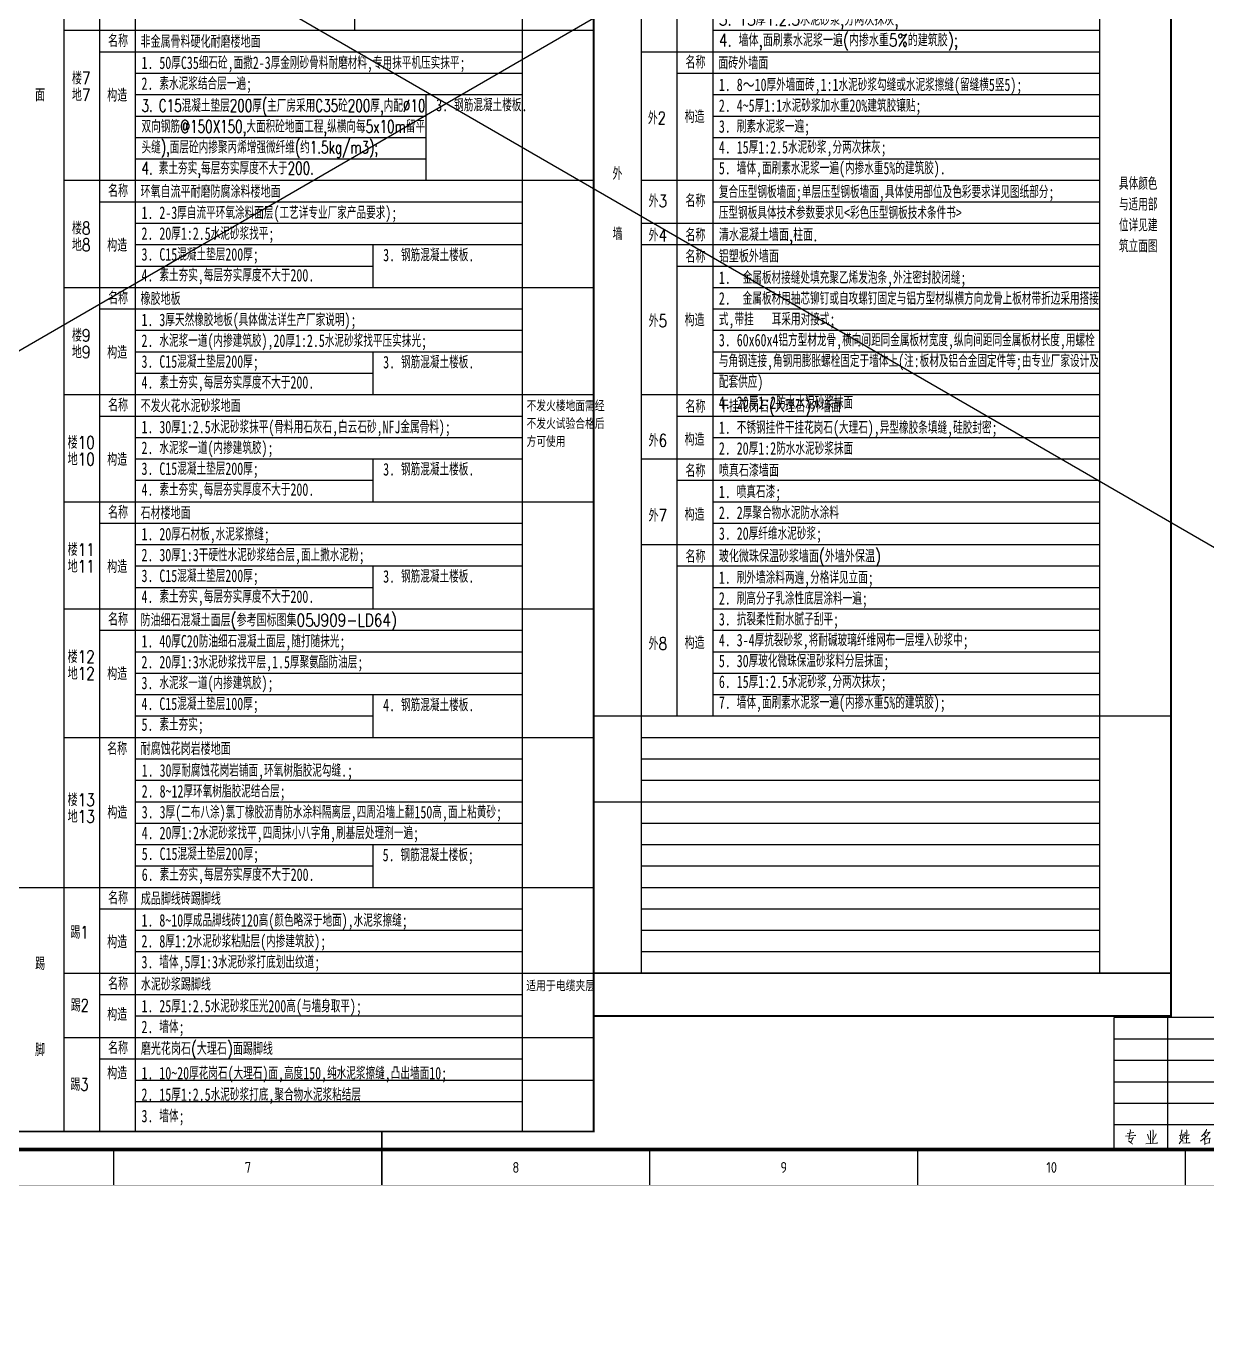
# Model space of a CAD drawing. Extents: x 93518 to 937116, y -359949 to 58022.
# Drawn here: x 727567 to 760613, y -46469 to -9662 of the extents above; entities that cross this region are included whole.
import ezdxf
from ezdxf.enums import TextEntityAlignment as Align

# ---------------------------------------------------------------- set-up
doc = ezdxf.new("R2010")
doc.units = 0
doc.header["$LTSCALE"] = 1000
doc.header["$MEASUREMENT"] = 0
doc.layers.get('0').update_dxf_attribs({"color": 8, "linetype": 'CONTINUOUS'})
for name, color, linetype in [('-人员定位', 6, 'CONTINUOUS'), ('HQ2', 8, 'CONTINUOUS'), ('PUB_TEXT', 8, 'CONTINUOUS'), ('工程做法表', 8, 'CONTINUOUS')]:
    doc.layers.add(name, color=color, linetype=linetype)
doc.styles.add('BIGFONT', font='geditxt.shx', dxfattribs={"bigfont": 'hztxt.shx'})
doc.styles.add('HZ', font='geditxt.shx', dxfattribs={"width": 0.8, "bigfont": 'dxt.shx'})
doc.styles.get("Standard").update_dxf_attribs({"font": 'GBENOR', "bigfont": 'GBCBIG'})
doc.styles.add('TK', font='geditxt.shx', dxfattribs={"width": 0.75, "bigfont": 'dxt.shx'})

# ---------------------------------------------------------------- blocks, each defined once
blk = doc.blocks.new('GEDI_WK_A11')
at = {"color": 3}
for p, q in [((450, 0), (450, 10)), ((525, 0), (525, 10)), ((600, 0), (600, 10)), ((675, 0), (675, 10)), ((750, 0), (750, 10))]:
    blk.add_line(p, q, dxfattribs=at)
for points, const_width in [([(0, 0), (1050, 0), (1050, 594), (0, 594)], 0.1), ([(25, 10), (1040, 10), (1040, 584), (25, 584)], 1)]:
    blk.add_lwpolyline(points, close=True, dxfattribs=dict(at, const_width=const_width))
blk.add_lwpolyline([(525, 0, 0.5, 0.5, 0), (525, 15, 0.5, 0.5, 0)], format="xyseb", dxfattribs=at)
for s, p in [('7', (487.5, 5)), ('8', (562.5, 5)), ('9', (637.5, 5)), ('10', (712.5, 5))]:
    blk.add_text(s, height=3, dxfattribs=at).set_placement(p, align=Align.MIDDLE)
blk = doc.blocks.new('GEDI_HQ2_2012')
at = {"layer": 'HQ2', "color": 2}
for p, q in [((0, 37), (-65, 37)), ((-65, 0), (-65, 37)), ((-50, 0), (-50, 37)), ((-35, 0), (-35, 37)), ((-15, 0), (-15, 37)), ((0, 0), (0, 37)), ((-65, 31), (0, 31)), ((-65, 25), (0, 25)), ((-65, 19), (0, 19)), ((-65, 13), (0, 13)), ((-65, 7), (0, 7)), ((0, 0), (0, 7)), ((-65, 0), (0, 0))]:
    blk.add_line(p, q, dxfattribs=at)
at = {"layer": 'HQ2', "color": 7, "lineweight": 0}
for points in [[(-61.84, 3.75), (-58.95, 3.96), (-59.09, 3.99), (-59.26, 3.96)], [(-61.32, 4.51), (-59.5, 4.74), (-59.61, 4.74), (-59.81, 4.67)], [(-60.48, 5.59), (-60.45, 5.32), (-60.68, 4.06), (-60.94, 2.94), (-61, 3), (-59.61, 3.24), (-59.64, 3.34), (-60.33, 1.98)], [(-55.7, 4.3), (-55.3, 3.17), (-55.24, 2.8)], [(-54.89, 5.32), (-54.83, 5.02), (-54.83, 1.71)], [(-54.16, 5.56), (-54.1, 5.29), (-54.16, 1.74)], [(-53.24, 4.44), (-53.3, 3.99), (-53.67, 3.34), (-54.13, 2.66)], [(-45.7, 4.4), (-45.7, 4.26), (-45.81, 3.69), (-45.9, 3.24), (-45.95, 2.94), (-46.07, 2.69), (-46.25, 2.39), (-46.42, 2.12), (-46.62, 1.84), (-46.85, 1.57)], [(-46.82, 3.96), (-45.72, 4.09)], [(-46.04, 5.53), (-46.04, 5.36), (-46.48, 3), (-46.3, 2.9), (-46.1, 2.73), (-45.92, 2.59), (-45.78, 2.42), (-45.7, 2.25)], [(-45.12, 4.88), (-45.12, 4.64), (-45.26, 3.99), (-45.4, 3.58), (-45.58, 3.21)], [(-45.17, 3.96), (-44.02, 4.06), (-44.1, 4.09), (-44.27, 4.06)], [(-44.71, 5.53), (-44.68, 5.32), (-44.74, 1.88)], [(-39.56, 4.64), (-39.47, 4.61), (-38.17, 4.84), (-38.25, 4.91), (-38.49, 4.57), (-38.74, 4.2), (-39.01, 3.89), (-39.3, 3.58), (-39.62, 3.27), (-39.96, 2.97), (-40.34, 2.69), (-40.4, 2.66), (-40.63, 2.52), (-40.86, 2.36)], [(-39.15, 5.7), (-39.18, 5.46), (-39.53, 4.91), (-39.73, 4.57), (-39.96, 4.26), (-40.25, 3.92), (-40.54, 3.69)], [(-39.88, 4.26), (-39.82, 4.23), (-39.5, 3.92), (-39.47, 3.75), (-39.59, 3.99)], [(-27.95, 4.37), (-27.98, 4.2), (-28.44, 3.58), (-28.47, 3.51), (-28.7, 3.21), (-29.11, 2.83), (-29.31, 2.66), (-29.51, 2.49)], [(-28.5, 5.49), (-28.53, 5.26), (-28.76, 4.74), (-28.96, 4.33), (-29.2, 3.99)], [(-28.73, 4.81), (-27.89, 4.91)], [(-28.53, 4.78), (-28.33, 4.26)], [(-28.01, 4.13), (-26.85, 2.83), (-26.38, 2.83), (-26.85, 2.87), (-27.08, 3.11)], [(-27.43, 5.49), (-27.4, 5.32), (-27.75, 4.37)], [(-27.6, 4.71), (-26.56, 4.88)], [(-27.28, 4.67), (-27.02, 4.13)], [(-22.07, 4.64), (-21.98, 4.61), (-20.68, 4.84), (-20.76, 4.91), (-20.99, 4.57), (-21.26, 4.2), (-21.52, 3.89), (-21.81, 3.58), (-22.12, 3.27), (-22.47, 2.97), (-22.85, 2.69), (-22.91, 2.66), (-23.14, 2.52), (-23.37, 2.36)], [(-21.66, 5.7), (-21.69, 5.46), (-22.04, 4.91), (-22.24, 4.57), (-22.47, 4.26), (-22.76, 3.92), (-23.05, 3.69)], [(-22.39, 4.26), (-22.33, 4.23), (-22.01, 3.92), (-21.98, 3.75), (-22.1, 3.99)], [(-11.41, 5.19), (-11.35, 4.84), (-11.32, 4.09), (-11.29, 3.31), (-11.29, 3.21), (-11.29, 2.66), (-11.29, 1.94), (-11.29, 2.18), (-10.17, 2.39), (-9.93, 2.15), (-9.87, 2.46), (-9.87, 2.87), (-9.84, 3.65), (-9.82, 4.47), (-9.82, 5.15), (-9.79, 5.05), (-11.32, 4.81)], [(-11.29, 3.58), (-10.17, 3.79), (-10.28, 3.82), (-10.54, 3.69)], [(-6.08, 4.57), (-4.37, 4.78)], [(-5.62, 5.49), (-5.56, 5.29), (-5.56, 2.73)], [(-5.53, 3.99), (-5.01, 4.09)], [(-4.8, 5.7), (-4.75, 5.49), (-4.83, 2.83)], [(-4.14, 5.22), (-4.05, 4.84), (-4.05, 4.09), (-4.08, 3.27), (-4.14, 2.76), (-4.28, 2.22), (-4.46, 1.88), (-4.78, 1.37)], [(-4.05, 4.81), (-3.18, 4.98), (-3.27, 5.08), (-3.27, 4.03), (-3.27, 3.96), (-3.24, 2.42), (-3.27, 1.84), (-3.3, 1.5), (-3.33, 1.4), (-3.76, 1.84), (-3.36, 1.54)], [(-4.02, 3.96), (-3.53, 4.06)], [(-60.97, 2.42), (-60.62, 2.15), (-60.39, 1.98), (-60.13, 1.81), (-59.99, 1.67), (-59.9, 1.5)], [(-56.1, 1.64), (-52.83, 1.81), (-52.98, 1.84), (-53.3, 1.77)], [(-45.75, 1.81), (-43.72, 1.91), (-43.93, 1.94), (-44.27, 1.88)], [(-45.29, 3), (-44.07, 3.17), (-44.22, 3.17), (-44.36, 3.11)], [(-39.73, 3.04), (-39.67, 2.94), (-39.62, 2.08), (-39.59, 1.98), (-39.59, 1.37), (-39.62, 1.64), (-39.62, 1.74), (-38.19, 1.91), (-38.22, 1.91), (-38.37, 1.91), (-38.22, 3.17), (-38.17, 3.11), (-38.25, 3.07), (-39.64, 2.87)], [(-28.99, 1.61), (-26.79, 1.77), (-26.93, 1.77), (-27.25, 1.74)], [(-28.62, 2.66), (-28.47, 2.22), (-28.47, 2.01), (-28.5, 2.29)], [(-27.57, 3.27), (-28.5, 3.14)], [(-28.07, 2.94), (-27.95, 2.42), (-28.01, 2.15), (-28.01, 2.52)], [(-27.34, 2.9), (-27.34, 2.66), (-27.69, 1.71)], [(-22.24, 3.04), (-22.18, 2.94), (-22.12, 2.08), (-22.1, 1.98), (-22.1, 1.37), (-22.12, 1.64), (-22.12, 1.74), (-20.71, 1.91), (-20.74, 1.91), (-20.88, 1.91), (-20.74, 3.17), (-20.68, 3.11), (-20.76, 3.07), (-22.15, 2.87)], [(-6.17, 2.63), (-4.37, 2.9), (-4.46, 2.94), (-4.57, 2.83)], [(-5.5, 2.42), (-5.53, 2.25), (-5.76, 1.91), (-5.97, 1.67), (-6.17, 1.5)], [(-5.5, 3.41), (-5.04, 3.51)], [(-5.04, 2.52), (-4.72, 2.12), (-4.72, 1.94), (-4.83, 2.25)], [(-4.08, 3.07), (-4.02, 3.07), (-3.56, 3.17)]]:
    blk.add_lwpolyline(points, dxfattribs=at)
blk.add_text('112233', height=0.0001).set_placement((-22.1, 1.74))
blk = doc.blocks.new('A$C7DF8697A')
for name, p in [('GEDI_WK_A11', (0, 0)), ('GEDI_HQ2_2012', (795, 10))]:
    blk.add_blockref(name, p)
at = {"style": 'TK', "width": 0.85}
for tag, height, p in [('PROJECTNAME', 4.75, (985, 44)), ('PHASE', 4, (1027, 44)), ('DRAWINGNAME', 4.75, (995, 31))]:
    blk.add_attdef(tag, text='', height=height, dxfattribs=at).set_placement(p, align=Align.MIDDLE_CENTER)
for tag, p, height in [('APPROVE', (872, 32.75), 3.5), ('DESIGN', (917, 32.75), 3.5), ('REVIEW1', (872, 25.75), 3.5), ('DRAW', (917, 25.75), 3.5), ('REVIEW2', (872, 18.75), 3.5), ('PROPORTION', (917, 18.75), 3.5), ('DRAWINGNUMBER', (967, 18.5), 4), ('CHECK', (872, 11.75), 3.5), ('DATE', (917, 11.75), 3.5), ('VERSION', (1033, 11.75), 3.5)]:
    blk.add_attdef(tag, p, '', height=height, dxfattribs=at)

msp = doc.modelspace()

# ---------------------------------------------------------------- linework, layer by layer
at = {"layer": '-人员定位'}
for p, q in [((683699.6, 20371.1), (799204.9, -46469.3)), ((683699.6, -44038.7), (790694, 17940.5))]:
    msp.add_line(p, q, dxfattribs=at)
at = {"layer": '工程做法表'}
for p, q in [((736757.5, -8574.8), (736757.5, -9774.8)), ((738754.5, -11574.8), (738754.5, -13974.8)), ((737268.2, -15774.8), (737268.2, -16974.8)), ((737268.2, -18774.8), (737268.2, -19974.8)), ((737268.2, -21774.8), (737268.2, -22974.8)), ((737268.2, -24774.8), (737268.2, -25974.8)), ((737268.2, -28374.8), (737268.2, -29574.8)), ((737268.2, -32574.8), (737268.2, -33774.8))]:
    msp.add_line(p, q, dxfattribs=at)
at = {"layer": '工程做法表', "const_width": 50}
for points in [[(689522.3, 14688.9), (743450.9, 14688.9), (743450.9, -40611.1), (727287.8, -40611.1)], [(689522.3, 14688.9), (743450.9, 14688.9), (743450.9, -40611.1), (727287.8, -40611.1)], [(705685.3, 14688.9), (759614, 14688.9), (759614, -37374.8), (743450.9, -37374.8)], [(705685.3, 14688.9), (759614, 14688.9), (759611.1, -36174.8), (743450.9, -36174.8)]]:
    msp.add_lwpolyline(points, dxfattribs=at)
at = {"layer": '工程做法表'}
for points in [[(728619.4, 14688.9), (728619.4, -40611.1)], [(729619.4, 14688.9), (729619.4, -40611.1)], [(741449.6, 14688.9), (741449.6, -40611.1)], [(744783.4, 14688.9), (744783.4, -36174.8)], [(745782.4, 14688.9), (745782.4, -28974.8)], [(757613.6, 14688.9), (757613.6, -36174.8)], [(730619.4, 13625.2), (730619.4, -40611.1)], [(746783.4, 13625.2), (746783.4, -28974.8)], [(728619.4, -9774.8), (743450.4, -9774.8)], [(746783.4, -9774.8), (757613.6, -9774.8)], [(729619.4, -10374.8), (741449.6, -10374.8)], [(744783.4, -10374.8), (757613.6, -10374.8)], [(730619.4, -10974.8), (741449.6, -10974.8)], [(745783.4, -10974.8), (757613.6, -10974.8)], [(730619.4, -11574.8), (741449.6, -11574.8)], [(746783.4, -11574.8), (757613.6, -11574.8)], [(730619.4, -12174.8), (738754.5, -12174.8)], [(746783.4, -12174.8), (757613.6, -12174.8)], [(730619.4, -12774.8), (738754.5, -12774.8)], [(746783.4, -12774.8), (757613.6, -12774.8)], [(730619.4, -13374.8), (738754.5, -13374.8)], [(746783.4, -13374.8), (757613.6, -13374.8)], [(728619.4, -13974.8), (743450.2, -13974.8)], [(744783.4, -13974.8), (757613.6, -13974.8)], [(729619.4, -14574.8), (741449.6, -14574.8)], [(746783.4, -14574.8), (757613.6, -14574.8)], [(730619.4, -15174.8), (741449.6, -15174.8)], [(744783.4, -15174.8), (757613.6, -15174.8)], [(730619.4, -15774.8), (741449.6, -15774.8)], [(744783.4, -15774.8), (757613.6, -15774.8)], [(730619.4, -16374.8), (737268.2, -16374.8)], [(745782.4, -16374.8), (757613.6, -16374.8)], [(728619.4, -16974.8), (743450, -16974.8)], [(746783.4, -16974.8), (757613.6, -16974.8)], [(729619.4, -17574.8), (741449.6, -17574.8)], [(746783.4, -17574.8), (757613.6, -17574.8)], [(730619.4, -18174.8), (741449.6, -18174.8)], [(746783.4, -18174.8), (757613.6, -18174.8)], [(730619.4, -18774.8), (741449.6, -18774.8)], [(746783.4, -18774.8), (757613.6, -18774.8)], [(730619.4, -19374.8), (737268.2, -19374.8)], [(746783.4, -19374.8), (757613.6, -19374.8)], [(728619.4, -19974.8), (743449.9, -19974.8)], [(744783.4, -19974.8), (757613.6, -19974.8)], [(729619.4, -20574.8), (741449.6, -20574.8)], [(745783.4, -20574.8), (757613.6, -20574.8)], [(730619.4, -21174.8), (741449.6, -21174.8)], [(746783.4, -21174.8), (757613.6, -21174.8)], [(730619.4, -21774.8), (741449.6, -21774.8)], [(744783.4, -21774.8), (757613.6, -21774.8)], [(730619.4, -22374.8), (737268.2, -22374.8)], [(745783.4, -22374.8), (757613.6, -22374.8)], [(728619.4, -22974.8), (743450.9, -22974.8)], [(746782.4, -22974.8), (757613.6, -22974.8)], [(729619.4, -23574.8), (741449.6, -23574.8)], [(746783.4, -23574.8), (757613.6, -23574.8)], [(730619.4, -24174.8), (741449.6, -24174.8)], [(744783.4, -24174.8), (757613.6, -24174.8)], [(730619.4, -24774.8), (741449.6, -24774.8)], [(745782.4, -24774.8), (757613.6, -24774.8)], [(730619.4, -25374.8), (737268.2, -25374.8)], [(746782.4, -25374.8), (757613.6, -25374.8)], [(728619.4, -25974.8), (743450.9, -25974.8)], [(746782.4, -25974.8), (757613.6, -25974.8)], [(746783.4, -25974.8), (757613.6, -25974.8)], [(729619.4, -26574.8), (741449.6, -26574.8)], [(746782.4, -26574.8), (757613.6, -26574.8)], [(746783.4, -26574.8), (757613.6, -26574.8)], [(730619.4, -27174.8), (741449.6, -27174.8)], [(746782.4, -27174.8), (757613.6, -27174.8)], [(746783.4, -27174.8), (757613.6, -27174.8)], [(730619.4, -27774.8), (741449.6, -27774.8)], [(746782.4, -27774.8), (757613.6, -27774.8)], [(746783.4, -27774.8), (757613.6, -27774.8)], [(730619.4, -28374.8), (741449.6, -28374.8)], [(746782.4, -28374.8), (757613.6, -28374.8)], [(746783.4, -28374.8), (757613.6, -28374.8)], [(730619.4, -28974.8), (737268.2, -28974.8)], [(743451.9, -28974.8), (759612.1, -28974.8)], [(744783.4, -28974.8), (757613.6, -28974.8)], [(744783.4, -28974.8), (757613.6, -28974.8)], [(746783.4, -28974.8), (757613.6, -28974.8)], [(728619.4, -29574.8), (741449.6, -29574.8)], [(741449.6, -29574.8), (743450.9, -29574.8)], [(744783.4, -29574.8), (757613.6, -29574.8)], [(730619.4, -30174.8), (741449.6, -30174.8)], [(744783.4, -30174.8), (757613.6, -30174.8)], [(730619.4, -30774.8), (741449.6, -30774.8)], [(744783.4, -30774.8), (757613.6, -30774.8)], [(730619.4, -31374.8), (741449.6, -31374.8)], [(743450.9, -31374.8), (757613.6, -31374.8)], [(730619.4, -31974.8), (741449.6, -31974.8)], [(744783.4, -31974.8), (757613.6, -31974.8)], [(730619.4, -32574.8), (741449.6, -32574.8)], [(744783.4, -32574.8), (757613.6, -32574.8)], [(730619.4, -33174.8), (737268.2, -33174.8)], [(744783.4, -33174.8), (757613.6, -33174.8)], [(727287.8, -33774.8), (743450.9, -33774.8)], [(744783.4, -33774.8), (757613.6, -33774.8)], [(729619.4, -34374.8), (741449.6, -34374.8)], [(744783.4, -34374.8), (757613.6, -34374.8)], [(730619.4, -34974.8), (741449.6, -34974.8)], [(744783.4, -34974.8), (757613.6, -34974.8)], [(730619.4, -35574.8), (741449.6, -35574.8)], [(744783.4, -35574.8), (757613.6, -35574.8)], [(728619.4, -36174.8), (743449.2, -36174.8)], [(743450.9, -36174.8), (759611.1, -36174.8)], [(729619.4, -36774.8), (741449.6, -36774.8)], [(730619.4, -37374.8), (741449.6, -37374.8)], [(728619.4, -37974.8), (743449.2, -37974.8)], [(729619.4, -38574.8), (741449.6, -38574.8)], [(730619.4, -39174.8), (743449.2, -39174.8)], [(730619.4, -39774.8), (741449.6, -39774.8)]]:
    msp.add_lwpolyline(points, dxfattribs=at)

# ---------------------------------------------------------------- block references
at = {"xscale": 100, "yscale": 100, "zscale": 100}
msp.add_blockref('A$C7DF8697A', (685022.3, -42116.5), dxfattribs=at)

# ---------------------------------------------------------------- texts
at = {"layer": 'PUB_TEXT', "linetype": 'Continuous', "style": 'BIGFONT'}
for s, width, p in [('名称', 0.8, (730135.5, -10245.6)), ('名称', 0.8, (746299.6, -10845.6)), ('楼7', 0.8, (729104.9, -11290.6)), ('面', 0.8, (727953.2, -11761.2)), ('地7', 0.8, (729104.9, -11758.6)), ('外2', 0.75, (745219.2, -12404)), ('外', 0.8, (744117.2, -13962.1)), ('名称', 0.8, (730135.5, -14445.6)), ('外3', 0.8, (745248, -14727.2)), ('名称', 0.8, (746299.6, -14721.8)), ('楼8', 0.8, (729104.9, -15490.6)), ('墙', 0.8, (744117.2, -15650.8)), ('外4', 0.8, (745248, -15688.1)), ('名称', 0.8, (746299.6, -15682.6)), ('地8', 0.8, (729104.9, -15958.6)), ('名称', 0.8, (746299.6, -16282.6)), ('名称', 0.8, (730135.5, -17445.6)), ('外5', 0.8, (745248, -18084.6)), ('楼9', 0.8, (729104.9, -18490.6)), ('地9', 0.8, (729104.9, -18958.6)), ('名称', 0.8, (730135.5, -20445.6)), ('名称', 0.8, (746299.6, -20482.6)), ('楼10', 0.8, (729104.9, -21490.6)), ('外6', 0.8, (745248, -21432.9)), ('地10', 0.8, (729104.9, -21958.6)), ('名称', 0.8, (746299.6, -22282.6)), ('名称', 0.8, (730135.5, -23445.6)), ('外7', 0.8, (745248, -23532.9)), ('楼11', 0.8, (729104.9, -24490.6)), ('地11', 0.8, (729104.9, -24958.6)), ('名称', 0.8, (746299.6, -24682.6)), ('名称', 0.8, (730135.5, -26445.6)), ('外8', 0.8, (745248, -27123.1)), ('楼12', 0.8, (729104.9, -27490.6)), ('地12', 0.8, (729104.9, -27958.6)), ('楼13', 0.8, (729104.9, -31497.4)), ('地13', 0.8, (729104.9, -31965.4)), ('名称', 0.8, (730135.5, -34245.6)), ('踢1', 0.75, (729055.1, -35209.9)), ('踢', 0.8, (727953.2, -36085.7)), ('名称', 0.8, (730135.5, -36645.6)), ('踢2', 0.75, (729065.6, -37251.9)), ('脚', 0.8, (727953.2, -38498.1)), ('名称', 0.8, (730135.5, -38445.6)), ('踢3', 0.75, (729055.1, -39468.9))]:
    msp.add_text(s, height=350, dxfattribs=dict(at, width=width)).set_placement(p, align=Align.CENTER)
at = {"layer": 'PUB_TEXT', "linetype": 'Continuous', "style": 'BIGFONT', "width": 0.8}
for s, p in [('非金属骨料硬化耐磨楼地面 ', (730766.5, -10264.8)), ('面砖外墙面', (746938.6, -10864.7)), ('构造', (729832, -11769.4)), ('构造', (745996, -12369.4)), ('环氧自流平耐磨防腐涂料楼地面 ', (730766.5, -14464.8)), ('构造', (729832, -15969.4)), ('橡胶地板', (730766.5, -17464.8)), ('构造', (745996, -18060.5)), ('构造', (729832, -18969.4)), ('不发火花水泥砂浆地面', (730766.5, -20464.8)), ('构造', (745996, -21408.8)), ('构造', (729832, -21969.4)), ('石材楼地面', (730766.5, -23464.8)), ('构造', (745996, -23508.8)), ('构造', (729832, -24969.4)), ('防油细石混凝土面层(参考国标图集05J909-LD64)', (730766.5, -26464.8)), ('构造', (745996, -27099)), ('构造', (729832, -27969.4)), ('名称', (729829.7, -30065.9)), ('耐腐蚀花岗岩楼地面', (730768.6, -30065.9)), ('构造', (729836.1, -31853.7)), ('成品脚线砖踢脚线', (730774.5, -34264.7)), ('构造', (729832, -35478.2)), ('水泥砂浆踢脚线', (730774.5, -36664.7)), ('构造', (729832, -37510)), ('磨光花岗石(大理石)面踢脚线', (730774.5, -38464.7)), ('构造', (729832, -39151.9))]:
    msp.add_text(s, height=350, dxfattribs=at).set_placement(p)
at = {"layer": 'PUB_TEXT', "linetype": 'Continuous', "attachment_point": 1}
for s, insert, char_height, width, style in [('1. 外墙腻子刮面砂纸打磨光滑,{\\C7;刷}外墙涂料两遍,分格详见立面;\\P2. 5-7厚聚合物乳液水泥砂浆防水层;\\P3. 15厚1:2.5水泥砂浆,分两次抹灰;\\P4. 墙体,面刷素水泥浆一遍(内掺水重5%的建筑胶);', (746956, -8123.6), 350, 10657.664, 'HZ'), ('{\\W0.7;\\P\\fSimSun|b0|i0|c134|p2;1. 50\\Fgeditxt,dxt|c134;厚\\fSimSun|b0|i0|c134|p2;C35\\Fgeditxt,dxt|c134;细石砼\\fSimSun|b0|i0|c134|p2;,\\Fgeditxt,dxt|c134;面撒\\fSimSun|b0|i0|c134|p2;2-3\\Fgeditxt,dxt|c134;厚金刚砂骨料耐磨材料\\fSimSun|b0|i0|c134|p2;,\\Fgeditxt,dxt|c134;专用抹平机压实抹平\\fSimSun|b0|i0|c134|p2;;\\P2. \\Fgeditxt,dxt|c134;素水泥浆结合层一遍\\fSimSun|b0|i0|c134|p2;;}', (730792.3, -9923.7), 350, 10657.275, 'HZ'), ('{\\fSimSun|b0|i0|c134|p2;\\W0.7;1. 8～10\\Fgeditxt,dxt|c134;厚外墙面砖\\fSimSun|b0|i0|c134|p2;,1:1\\Fgeditxt,dxt|c134;水泥砂浆勾缝或水泥浆擦缝\\fSimSun|b0|i0|c134|p2;(\\Fgeditxt,dxt|c134;留缝横\\fSimSun|b0|i0|c134|p2;5\\Fgeditxt,dxt|c134;竖\\fSimSun|b0|i0|c134|p2;5);\\P2. 4~5\\Fgeditxt,dxt|c134;厚\\fSimSun|b0|i0|c134|p2;1:1\\Fgeditxt,dxt|c134;水泥砂浆加水重\\fSimSun|b0|i0|c134|p2;20%\\Fgeditxt,dxt|c134;建筑胶镶贴\\fSimSun|b0|i0|c134|p2;;\\P3. \\Fgeditxt,dxt|c134;刷素水泥浆一遍\\fSimSun|b0|i0|c134|p2;;\\P4. 15\\Fgeditxt,dxt|c134;厚\\fSimSun|b0|i0|c134|p2;1:2.5\\Fgeditxt,dxt|c134;水泥砂浆\\fSimSun|b0|i0|c134|p2;,\\Fgeditxt,dxt|c134;分两次抹灰\\fSimSun|b0|i0|c134|p2;;\\P5. \\Fgeditxt,dxt|c134;墙体\\fSimSun|b0|i0|c134|p2;,\\Fgeditxt,dxt|c134;面刷素水泥浆一遍\\fSimSun|b0|i0|c134|p2;(\\Fgeditxt,dxt|c134;内掺水重\\fSimSun|b0|i0|c134|p2;5%\\Fgeditxt,dxt|c134;的建筑胶\\fSimSun|b0|i0|c134|p2;).}', (746956, -11123.6), 350, 10657.664, 'HZ'), ('{\\W0.7;\\P3. C15混凝土垫层200厚(主厂房采用C35砼200厚,内配∅10双向钢筋@150X150,大面积砼地面工程,纵横向每5x10m留平头缝),面层砼内掺聚丙烯增强微纤维(约1.5kg/m3);\\P4. 素土夯实,每层夯实厚度不大于200.}', (730792.3, -11123.7), 350, 7962.151, 'HZ'), ('\\P{\\W0.7;\\P\\fSimSun|b0|i0|c134|p2;3. \\Fgeditxt,dxt|c134;钢筋混凝土楼板\\fSimSun|b0|i0|c134|p2;.}', (739043.2, -10524.7), 350, 12745.052, 'HZ'), ('{\\W0.7;具体颜色与适用部位详见建筑立面图}', (758156.5, -13891.1), 350, 1139, 'BIGFONT'), ('{\\W0.7;复合压型钢板墙面\\fSimSun|b0|i0|c134|p2;;\\Fgeditxt,dxt|c134;单层压型钢板墙面\\fSimSun|b0|i0|c134|p2;,\\Fgeditxt,dxt|c134;具体使用部位及色彩要求详见图纸部分\\fSimSun|b0|i0|c134|p2;;\\P\\Fgeditxt,dxt|c134;压型钢板具体技术参数要求见\\fSimSun|b0|i0|c134|p2;<\\Fgeditxt,dxt|c134;彩色压型钢板技术条件书\\fSimSun|b0|i0|c134|p2;>}', (746956.4, -14123.7), 350, 12745.052, 'HZ'), ('{\\W0.7;\\P\\fSimSun|b0|i0|c134|p2;1. 2-3\\Fgeditxt,dxt|c134;厚自流平环氧涂料面层\\fSimSun|b0|i0|c134|p2;(\\Fgeditxt,dxt|c134;工艺详专业厂家产品要求\\fSimSun|b0|i0|c134|p2;);\\P2. 20\\Fgeditxt,dxt|c134;厚\\fSimSun|b0|i0|c134|p2;1:2.5\\Fgeditxt,dxt|c134;水泥砂浆找平\\fSimSun|b0|i0|c134|p2;; \\P3. C15\\Fgeditxt,dxt|c134;混凝土垫层\\fSimSun|b0|i0|c134|p2;200\\Fgeditxt,dxt|c134;厚\\fSimSun|b0|i0|c134|p2;;\\P4. \\Fgeditxt,dxt|c134;素土夯实\\fSimSun|b0|i0|c134|p2;,\\Fgeditxt,dxt|c134;每层夯实厚度不大于\\fSimSun|b0|i0|c134|p2;200.}', (730792.3, -14123.7), 350, 10657.275, 'HZ'), ('清水混凝土墙面,柱面.', (746956.4, -15323.7), 350, 12745.052, 'HZ'), ('\\P\\P{\\fSimSun|b0|i0|c134|p2;\\W0.7;3. \\Fgeditxt,dxt|c134;钢筋混凝土楼板\\fSimSun|b0|i0|c134|p2;.}', (737557, -14724.7), 350, 12745.052, 'HZ'), ('铝塑板外墙面', (746956.4, -15923.7), 350, 12745.052, 'HZ'), ('{\\fSimSun|b0|i0|c134|p2;\\W0.7;1.  \\Fgeditxt,dxt|c134;金属板材接缝处填充聚乙烯发泡条\\fSimSun|b0|i0|c134|p2;,\\Fgeditxt,dxt|c134;外注密封胶闭缝\\fSimSun|b0|i0|c134|p2;;\\P2.  \\Fgeditxt,dxt|c134;金属板材用抽芯铆钉或自攻螺钉固定与铝方型材纵横方向龙骨上板材带折边采用搭接式\\fSimSun|b0|i0|c134|p2;,\\Fgeditxt,dxt|c134;带挂   耳采用对接式\\fSimSun|b0|i0|c134|p2;; \\P3. 60x60x4\\Fgeditxt,dxt|c134;铝方型材龙骨\\fSimSun|b0|i0|c134|p2;,\\Fgeditxt,dxt|c134;横向间距同金属板材宽度\\fSimSun|b0|i0|c134|p2;,\\Fgeditxt,dxt|c134;纵向间距同金属板材长度\\fSimSun|b0|i0|c134|p2;,\\Fgeditxt,dxt|c134;用螺栓与角钢连接\\fSimSun|b0|i0|c134|p2;,\\Fgeditxt,dxt|c134;角钢用膨胀螺栓固定于墙体上\\fSimSun|b0|i0|c134|p2;(\\Fgeditxt,dxt|c134;注\\fSimSun|b0|i0|c134|p2;:\\Fgeditxt,dxt|c134;板材及铝合金固定件等\\fSimSun|b0|i0|c134|p2;;\\Fgeditxt,dxt|c134;由专业厂家设计及配套供应\\fSimSun|b0|i0|c134|p2;) \\P4. 20\\Fgeditxt,dxt|c134;厚\\fSimSun|b0|i0|c134|p2;1:2\\Fgeditxt,dxt|c134;防水水泥砂浆抹面}', (746956, -16523.6), 350, 10657.664, 'HZ'), ('{\\W0.7;\\P\\fSimSun|b0|i0|c134|p2;1. 3\\Fgeditxt,dxt|c134;厚天然橡胶地板\\fSimSun|b0|i0|c134|p2;(\\Fgeditxt,dxt|c134;具体做法详生产厂家说明\\fSimSun|b0|i0|c134|p2;);\\P2. \\Fgeditxt,dxt|c134;水泥浆一道\\fSimSun|b0|i0|c134|p2;(\\Fgeditxt,dxt|c134;内掺建筑胶\\fSimSun|b0|i0|c134|p2;),20\\Fgeditxt,dxt|c134;厚\\fSimSun|b0|i0|c134|p2;1:2.5\\Fgeditxt,dxt|c134;水泥砂浆找平压实抹光\\fSimSun|b0|i0|c134|p2;; \\P3. C15\\Fgeditxt,dxt|c134;混凝土垫层\\fSimSun|b0|i0|c134|p2;200\\Fgeditxt,dxt|c134;厚\\fSimSun|b0|i0|c134|p2;;\\P4. \\Fgeditxt,dxt|c134;素土夯实\\fSimSun|b0|i0|c134|p2;,\\Fgeditxt,dxt|c134;每层夯实厚度不大于\\fSimSun|b0|i0|c134|p2;200.}', (730792.3, -17123.7), 350, 10657.275, 'HZ'), ('\\P\\P{\\fSimSun|b0|i0|c134|p2;\\W0.7;3. \\Fgeditxt,dxt|c134;钢筋混凝土楼板\\fSimSun|b0|i0|c134|p2;.}', (737557, -17724.7), 350, 12745.052, 'HZ'), ('{\\W0.7;不发火楼地面需经\\P不发火试验合格后\\P方可使用}', (741571.6, -20140.2), 300, 12745.052, 'HZ'), ('干挂花岗石(大理石)外墙面', (746956.4, -20123.7), 350, 12745.052, 'HZ'), ('{\\W0.7;\\P\\fSimSun|b0|i0|c134|p2;1. 30\\Fgeditxt,dxt|c134;厚\\fSimSun|b0|i0|c134|p2;1:2.5\\Fgeditxt,dxt|c134;水泥砂浆抹平\\fSimSun|b0|i0|c134|p2;(\\Fgeditxt,dxt|c134;骨料用石灰石\\fSimSun|b0|i0|c134|p2;,\\Fgeditxt,dxt|c134;白云石砂\\fSimSun|b0|i0|c134|p2;,NFJ\\Fgeditxt,dxt|c134;金属骨料\\fSimSun|b0|i0|c134|p2;);\\P2. \\Fgeditxt,dxt|c134;水泥浆一道\\fSimSun|b0|i0|c134|p2;(\\Fgeditxt,dxt|c134;内掺建筑胶\\fSimSun|b0|i0|c134|p2;); \\P3. C15\\Fgeditxt,dxt|c134;混凝土垫层\\fSimSun|b0|i0|c134|p2;200\\Fgeditxt,dxt|c134;厚\\fSimSun|b0|i0|c134|p2;;\\P4. \\Fgeditxt,dxt|c134;素土夯实\\fSimSun|b0|i0|c134|p2;,\\Fgeditxt,dxt|c134;每层夯实厚度不大于\\fSimSun|b0|i0|c134|p2;200.}', (730792.3, -20123.7), 350, 10657.275, 'HZ'), ('{\\fSimSun|b0|i0|c134|p2;\\W0.7;1. \\Fgeditxt,dxt|c134;不锈钢挂件干挂花岗石\\fSimSun|b0|i0|c134|p2;(\\Fgeditxt,dxt|c134;大理石\\fSimSun|b0|i0|c134|p2;),\\Fgeditxt,dxt|c134;异型橡胶条填缝\\fSimSun|b0|i0|c134|p2;,\\Fgeditxt,dxt|c134;硅胶封密\\fSimSun|b0|i0|c134|p2;;\\P2. 20\\Fgeditxt,dxt|c134;厚\\fSimSun|b0|i0|c134|p2;1:2\\Fgeditxt,dxt|c134;防水水泥砂浆抹面}', (746956, -20723.6), 350, 10657.664, 'HZ'), ('\\P\\P{\\fSimSun|b0|i0|c134|p2;\\W0.7;3. \\Fgeditxt,dxt|c134;钢筋混凝土楼板\\fSimSun|b0|i0|c134|p2;.}', (737557, -20724.7), 350, 12745.052, 'HZ'), ('喷真石漆墙面', (746956.4, -21923.7), 350, 12745.052, 'HZ'), ('{\\fSimSun|b0|i0|c134|p2;\\W0.7;1. \\Fgeditxt,dxt|c134;喷真石漆\\fSimSun|b0|i0|c134|p2;;\\P2. 2\\Fgeditxt,dxt|c134;厚聚合物水泥防水涂料\\P\\fSimSun|b0|i0|c134|p2;3. 20\\Fgeditxt,dxt|c134;厚纤维水泥砂浆\\fSimSun|b0|i0|c134|p2;;}', (746956, -22523.6), 350, 10657.664, 'HZ'), ('{\\W0.7;\\P\\fSimSun|b0|i0|c134|p2;1. 20\\Fgeditxt,dxt|c134;厚石材板\\fSimSun|b0|i0|c134|p2;,\\Fgeditxt,dxt|c134;水泥浆擦缝\\fSimSun|b0|i0|c134|p2;;\\P2. 30\\Fgeditxt,dxt|c134;厚\\fSimSun|b0|i0|c134|p2;1:3\\Fgeditxt,dxt|c134;干硬性水泥砂浆结合层\\fSimSun|b0|i0|c134|p2;,\\Fgeditxt,dxt|c134;面上撒水泥粉\\fSimSun|b0|i0|c134|p2;; \\P3. C15\\Fgeditxt,dxt|c134;混凝土垫层\\fSimSun|b0|i0|c134|p2;200\\Fgeditxt,dxt|c134;厚\\fSimSun|b0|i0|c134|p2;;\\P4. \\Fgeditxt,dxt|c134;素土夯实\\fSimSun|b0|i0|c134|p2;,\\Fgeditxt,dxt|c134;每层夯实厚度不大于\\fSimSun|b0|i0|c134|p2;200.}', (730792.3, -23123.7), 350, 10657.275, 'HZ'), ('玻化微珠保温砂浆墙面(外墙外保温)', (746956.4, -24323.7), 350, 12745.052, 'HZ'), ('\\P\\P{\\fSimSun|b0|i0|c134|p2;\\W0.7;3. \\Fgeditxt,dxt|c134;钢筋混凝土楼板\\fSimSun|b0|i0|c134|p2;.}', (737557, -23724.7), 350, 12745.052, 'HZ'), ('{\\fSimSun|b0|i0|c134|p2;\\W0.7;1. \\Fgeditxt,dxt|c134;刷外墙涂料两遍\\fSimSun|b0|i0|c134|p2;,\\Fgeditxt,dxt|c134;分格详见立面\\fSimSun|b0|i0|c134|p2;;\\P2. \\Fgeditxt,dxt|c134;刷高分子乳涂性底层涂料一遍\\fSimSun|b0|i0|c134|p2;;\\P3. \\Fgeditxt,dxt|c134;抗裂柔性耐水腻子刮平\\fSimSun|b0|i0|c134|p2;;\\P4. 3-4\\Fgeditxt,dxt|c134;厚抗裂砂浆\\fSimSun|b0|i0|c134|p2;,\\Fgeditxt,dxt|c134;将耐碱玻璃纤维网布一层埋入砂浆中\\fSimSun|b0|i0|c134|p2;;\\P5. 30\\Fgeditxt,dxt|c134;厚玻化微珠保温砂浆料分层抹面\\fSimSun|b0|i0|c134|p2;;\\P6. 15\\Fgeditxt,dxt|c134;厚\\fSimSun|b0|i0|c134|p2;1:2.5\\Fgeditxt,dxt|c134;水泥砂浆\\fSimSun|b0|i0|c134|p2;,\\Fgeditxt,dxt|c134;分两次抹灰\\fSimSun|b0|i0|c134|p2;;\\P7. \\Fgeditxt,dxt|c134;墙体\\fSimSun|b0|i0|c134|p2;,\\Fgeditxt,dxt|c134;面刷素水泥浆一遍\\fSimSun|b0|i0|c134|p2;(\\Fgeditxt,dxt|c134;内掺水重\\fSimSun|b0|i0|c134|p2;5%\\Fgeditxt,dxt|c134;的建筑胶\\fSimSun|b0|i0|c134|p2;);}', (746956, -24923.6), 350, 10657.664, 'HZ'), ('{\\W0.7;\\P\\fSimSun|b0|i0|c134|p2;1. 40\\Fgeditxt,dxt|c134;厚\\fSimSun|b0|i0|c134|p2;C20\\Fgeditxt,dxt|c134;防油细石混凝土面层\\fSimSun|b0|i0|c134|p2;,\\Fgeditxt,dxt|c134;随打随抹光\\fSimSun|b0|i0|c134|p2;;\\P2. 20\\Fgeditxt,dxt|c134;厚\\fSimSun|b0|i0|c134|p2;1:3\\Fgeditxt,dxt|c134;水泥砂浆找平层\\fSimSun|b0|i0|c134|p2;,1.5\\Fgeditxt,dxt|c134;厚聚氨酯防油层\\fSimSun|b0|i0|c134|p2;;\\P3. \\Fgeditxt,dxt|c134;水泥浆一道\\fSimSun|b0|i0|c134|p2;(\\Fgeditxt,dxt|c134;内掺建筑胶\\fSimSun|b0|i0|c134|p2;);\\P4. C15\\Fgeditxt,dxt|c134;混凝土垫层\\fSimSun|b0|i0|c134|p2;100\\Fgeditxt,dxt|c134;厚\\fSimSun|b0|i0|c134|p2;;\\P5. \\Fgeditxt,dxt|c134;素土夯实\\fSimSun|b0|i0|c134|p2;;}', (730792.3, -26123.7), 350, 10657.275, 'HZ'), ('\\P\\P{\\fSimSun|b0|i0|c134|p2;\\W0.7;4. \\Fgeditxt,dxt|c134;钢筋混凝土楼板\\fSimSun|b0|i0|c134|p2;.}', (737557, -27324.7), 350, 12745.052, 'HZ'), ('{\\fSimSun|b0|i0|c134|p2;\\W0.7;1. 30\\Fgeditxt,dxt|c134;厚耐腐蚀花岗岩铺面\\fSimSun|b0|i0|c134|p2;,\\Fgeditxt,dxt|c134;环氧树脂胶泥勾缝\\fSimSun|b0|i0|c134|p2;.;\\P2. 8~12\\Fgeditxt,dxt|c134;厚环氧树脂胶泥结合层\\fSimSun|b0|i0|c134|p2;;\\P3. 3\\Fgeditxt,dxt|c134;厚\\fSimSun|b0|i0|c134|p2;(\\Fgeditxt,dxt|c134;二布八涂\\fSimSun|b0|i0|c134|p2;)\\Fgeditxt,dxt|c134;氯丁橡胶沥青防水涂料隔离层\\fSimSun|b0|i0|c134|p2;,\\Fgeditxt,dxt|c134;四周沿墙上翻\\fSimSun|b0|i0|c134|p2;150\\Fgeditxt,dxt|c134;高\\fSimSun|b0|i0|c134|p2;,\\Fgeditxt,dxt|c134;面上粘黄砂\\fSimSun|b0|i0|c134|p2;;\\P4. 20\\Fgeditxt,dxt|c134;厚\\fSimSun|b0|i0|c134|p2;1:2\\Fgeditxt,dxt|c134;水泥砂浆找平\\fSimSun|b0|i0|c134|p2;,\\Fgeditxt,dxt|c134;四周抹小八字角\\fSimSun|b0|i0|c134|p2;,\\Fgeditxt,dxt|c134;刷基层处理剂一遍\\fSimSun|b0|i0|c134|p2;;\\P5. C15\\Fgeditxt,dxt|c134;混凝土垫层\\fSimSun|b0|i0|c134|p2;200\\Fgeditxt,dxt|c134;厚\\fSimSun|b0|i0|c134|p2;;\\P6. \\Fgeditxt,dxt|c134;素土夯实\\fSimSun|b0|i0|c134|p2;,\\Fgeditxt,dxt|c134;每层夯实厚度不大于\\fSimSun|b0|i0|c134|p2;200.}', (730798.8, -30324.7), 350, 12745.052, 'HZ'), ('\\P\\P{\\fSimSun|b0|i0|c134|p2;\\W0.7;5. \\Fgeditxt,dxt|c134;钢筋混凝土楼板\\fSimSun|b0|i0|c134|p2;;}', (737543.5, -31524.7), 350, 12745.052, 'HZ'), ('{\\fSimSun|b0|i0|c134|p2;\\W0.7;1. 8~10\\Fgeditxt,dxt|c134;厚成品脚线砖\\fSimSun|b0|i0|c134|p2;120\\Fgeditxt,dxt|c134;高\\fSimSun|b0|i0|c134|p2;(\\Fgeditxt,dxt|c134;颜色略深于地面\\fSimSun|b0|i0|c134|p2;),\\Fgeditxt,dxt|c134;水泥浆擦缝\\fSimSun|b0|i0|c134|p2;;\\P2. 8\\Fgeditxt,dxt|c134;厚\\fSimSun|b0|i0|c134|p2;1:2\\Fgeditxt,dxt|c134;水泥砂浆粘贴层\\fSimSun|b0|i0|c134|p2;(\\Fgeditxt,dxt|c134;内掺建筑胶\\fSimSun|b0|i0|c134|p2;);\\P3. \\Fgeditxt,dxt|c134;墙体\\fSimSun|b0|i0|c134|p2;,5\\Fgeditxt,dxt|c134;厚\\fSimSun|b0|i0|c134|p2;1:3\\Fgeditxt,dxt|c134;水泥砂浆打底划出纹道\\fSimSun|b0|i0|c134|p2;;}', (730791.9, -34523.6), 350, 10657.664, 'HZ'), ('适用于电缆夹层', (741562.2, -36383.4), 300, 1918.962, 'HZ'), ('{\\fSimSun|b0|i0|c134|p2;\\W0.7;1. 25\\Fgeditxt,dxt|c134;厚\\fSimSun|b0|i0|c134|p2;1:2.5\\Fgeditxt,dxt|c134;水泥砂浆压光\\fSimSun|b0|i0|c134|p2;200\\Fgeditxt,dxt|c134;高\\fSimSun|b0|i0|c134|p2;(\\Fgeditxt,dxt|c134;与墙身取平\\fSimSun|b0|i0|c134|p2;);\\P2. \\Fgeditxt,dxt|c134;墙体\\fSimSun|b0|i0|c134|p2;;}', (730791.9, -36923.6), 350, 10657.664, 'HZ'), ('{\\fSimSun|b0|i0|c134|p2;\\W0.7;1. 10~20\\Fgeditxt,dxt|c134;厚花岗石\\fSimSun|b0|i0|c134|p2;(\\Fgeditxt,dxt|c134;大理石\\fSimSun|b0|i0|c134|p2;)\\Fgeditxt,dxt|c134;面\\fSimSun|b0|i0|c134|p2;,\\Fgeditxt,dxt|c134;高度\\fSimSun|b0|i0|c134|p2;150,\\Fgeditxt,dxt|c134;纯水泥浆擦缝\\fSimSun|b0|i0|c134|p2;,\\Fgeditxt,dxt|c134;凸出墙面\\fSimSun|b0|i0|c134|p2;10;\\H1.2603x; }', (730791.9, -38801.9), 350, 10657.664, 'HZ'), ('{\\fSimSun|b0|i0|c134|p2;\\W0.7;2. 15\\Fgeditxt,dxt|c134;厚\\fSimSun|b0|i0|c134|p2;1:2.5\\Fgeditxt,dxt|c134;水泥砂浆打底\\fSimSun|b0|i0|c134|p2;,\\Fgeditxt,dxt|c134;聚合物水泥浆粘结层}', (730791.9, -39401.9), 350, 10657.664, 'HZ'), ('{\\fSimSun|b0|i0|c134|p2;\\W0.7;3. \\Fgeditxt,dxt|c134;墙体\\fSimSun|b0|i0|c134|p2;;}', (730791.9, -40001.9), 350, 10657.664, 'HZ')]:
    msp.add_mtext(s, dxfattribs=dict(at, insert=insert, char_height=char_height, width=width, style=style))

doc.saveas('drawing.dxf')
